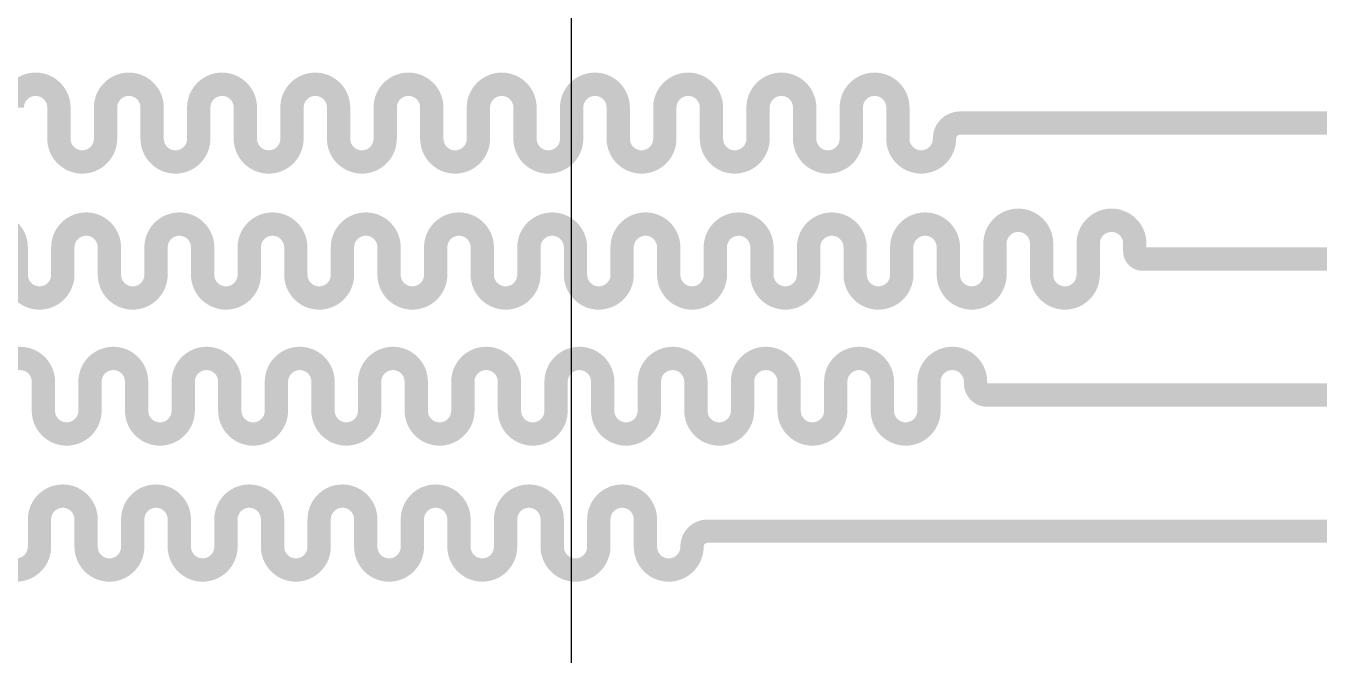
# Model space of a CAD drawing. Header units: millimetres. Extents: x 80 to 220, y 44 to 120.
# Drawn here: x 104.84 to 113.3, y 64.41 to 68.52 of the extents above; entities that cross this region are included whole.
import ezdxf

# ---------------------------------------------------------------- set-up
doc = ezdxf.new("R2010")
doc.units = ezdxf.units.MM
doc.layers.add('BottomLayer', color=5, linetype='Continuous')
doc.layers.add('TopLayer', color=1, linetype='Continuous')

msp = doc.modelspace()

# ---------------------------------------------------------------- linework, layer by layer
at = {"layer": 'BottomLayer'}
msp.add_line((108.4096, 53.4736), (108.4096, 101.5812), dxfattribs=at)
at = {"layer": 'TopLayer', "const_width": 0.1524}
for points in [[(104.752, 67.985, -0.414214), (104.9044, 68.1374)], [(104.9044, 68.1374, -0.414214), (105.0568, 67.985)], [(105.3616, 67.985, -0.414214), (105.514, 68.1374)], [(105.514, 68.1374, -0.414214), (105.6664, 67.985)], [(105.9712, 67.985, -0.414214), (106.1236, 68.1374)], [(106.1236, 68.1374, -0.414214), (106.276, 67.985)], [(106.5808, 67.985, -0.414214), (106.7332, 68.1374)], [(106.7332, 68.1374, -0.414214), (106.8856, 67.985)], [(107.1904, 67.985, -0.414214), (107.3428, 68.1374)], [(107.3428, 68.1374, -0.414214), (107.4952, 67.985)], [(107.8, 67.985, -0.414214), (107.9524, 68.1374)], [(107.9524, 68.1374, -0.414214), (108.1048, 67.985)], [(108.4096, 67.985, -0.414214), (108.562, 68.1374)], [(108.562, 68.1374, -0.414214), (108.7144, 67.985)], [(109.0192, 67.985, -0.414214), (109.1716, 68.1374)], [(109.1716, 68.1374, -0.414214), (109.324, 67.985)], [(109.6288, 67.985, -0.414214), (109.7812, 68.1374)], [(109.7812, 68.1374, -0.414214), (109.9336, 67.985)], [(110.2384, 67.985, -0.414214), (110.3908, 68.1374)], [(110.3908, 68.1374, -0.414214), (110.5432, 67.985)], [(110.848, 67.7818, -0.414214), (110.9496, 67.8834)], [(105.2092, 67.6294, -0.414214), (105.0568, 67.7818)], [(105.3616, 67.7818, -0.414214), (105.2092, 67.6294)], [(105.8188, 67.6294, -0.414214), (105.6664, 67.7818)], [(105.9712, 67.7818, -0.414214), (105.8188, 67.6294)], [(106.4284, 67.6294, -0.414214), (106.276, 67.7818)], [(106.5808, 67.7818, -0.414214), (106.4284, 67.6294)], [(107.038, 67.6294, -0.414214), (106.8856, 67.7818)], [(107.1904, 67.7818, -0.414214), (107.038, 67.6294)], [(107.6476, 67.6294, -0.414214), (107.4952, 67.7818)], [(107.8, 67.7818, -0.414214), (107.6476, 67.6294)], [(108.2572, 67.6294, -0.414214), (108.1048, 67.7818)], [(108.4096, 67.7818, -0.414214), (108.2572, 67.6294)], [(108.8668, 67.6294, -0.414214), (108.7144, 67.7818)], [(109.0192, 67.7818, -0.414214), (108.8668, 67.6294)], [(109.4764, 67.6294, -0.414214), (109.324, 67.7818)], [(109.6288, 67.7818, -0.414214), (109.4764, 67.6294)], [(110.086, 67.6294, -0.414214), (109.9336, 67.7818)], [(110.2384, 67.7818, -0.414214), (110.086, 67.6294)], [(110.6956, 67.6294, -0.414214), (110.5432, 67.7818)], [(110.848, 67.7818, -0.414214), (110.6956, 67.6294)], [(111.1782, 67.096, -0.414214), (111.3306, 67.2484)], [(111.3306, 67.2484, -0.414214), (111.483, 67.096)], [(111.7878, 67.096, -0.414214), (111.9402, 67.2484)], [(111.9402, 67.2484, -0.414214), (112.0926, 67.096)], [(104.625, 67.2235, -0.414214), (104.7774, 67.0711)], [(105.0822, 67.0711, -0.414214), (105.2346, 67.2235)], [(105.2346, 67.2235, -0.414214), (105.387, 67.0711)], [(105.6918, 67.0711, -0.414214), (105.8442, 67.2235)], [(105.8442, 67.2235, -0.414214), (105.9966, 67.0711)], [(106.3014, 67.0711, -0.414214), (106.4538, 67.2235)], [(106.4538, 67.2235, -0.414214), (106.6062, 67.0711)], [(106.911, 67.0711, -0.414214), (107.0634, 67.2235)], [(107.0634, 67.2235, -0.414214), (107.2158, 67.0711)], [(107.5206, 67.0711, -0.414214), (107.673, 67.2235)], [(107.673, 67.2235, -0.414214), (107.8254, 67.0711)], [(108.1302, 67.0711, -0.414214), (108.2826, 67.2235)], [(108.2826, 67.2235, -0.414214), (108.435, 67.0711)], [(108.7398, 67.0711, -0.414214), (108.8922, 67.2235)], [(108.8922, 67.2235, -0.414214), (109.0446, 67.0711)], [(109.3494, 67.0711, -0.414214), (109.5018, 67.2235)], [(109.5018, 67.2235, -0.414214), (109.6542, 67.0711)], [(109.959, 67.0711, -0.414214), (110.1114, 67.2235)], [(110.1114, 67.2235, -0.414214), (110.2638, 67.0711)], [(110.5686, 67.0711, -0.414214), (110.721, 67.2235)], [(110.721, 67.2235, -0.414214), (110.8734, 67.0711)], [(112.1434, 66.9944, -0.414214), (112.0926, 67.0452)], [(104.9298, 66.7404, -0.414214), (104.7774, 66.8928)], [(105.0822, 66.8928, -0.414214), (104.9298, 66.7404)], [(105.5394, 66.7404, -0.414214), (105.387, 66.8928)], [(105.6918, 66.8928, -0.414214), (105.5394, 66.7404)], [(106.149, 66.7404, -0.414214), (105.9966, 66.8928)], [(106.3014, 66.8928, -0.414214), (106.149, 66.7404)], [(106.7586, 66.7404, -0.414214), (106.6062, 66.8928)], [(106.911, 66.8928, -0.414214), (106.7586, 66.7404)], [(107.3682, 66.7404, -0.414214), (107.2158, 66.8928)], [(107.5206, 66.8928, -0.414214), (107.3682, 66.7404)], [(107.9778, 66.7404, -0.414214), (107.8254, 66.8928)], [(108.1302, 66.8928, -0.414214), (107.9778, 66.7404)], [(108.5874, 66.7404, -0.414214), (108.435, 66.8928)], [(108.7398, 66.8928, -0.414214), (108.5874, 66.7404)], [(109.197, 66.7404, -0.414214), (109.0446, 66.8928)], [(109.3494, 66.8928, -0.414214), (109.197, 66.7404)], [(109.8066, 66.7404, -0.414214), (109.6542, 66.8928)], [(109.959, 66.8928, -0.414214), (109.8066, 66.7404)], [(110.4162, 66.7404, -0.414214), (110.2638, 66.8928)], [(110.5686, 66.8928, -0.414214), (110.4162, 66.7404)], [(111.0258, 66.7404, -0.414214), (110.8734, 66.8928)], [(111.1782, 66.8928, -0.414214), (111.0258, 66.7404)], [(111.6354, 66.7404, -0.414214), (111.483, 66.8928)], [(111.7878, 66.8928, -0.414214), (111.6354, 66.7404)], [(104.6504, 66.193, -0.414214), (104.8028, 66.3454)], [(104.8028, 66.3454, -0.414214), (104.9552, 66.193)], [(105.26, 66.193, -0.414214), (105.4124, 66.3454)], [(105.4124, 66.3454, -0.414214), (105.5648, 66.193)], [(105.8696, 66.193, -0.414214), (106.022, 66.3454)], [(106.022, 66.3454, -0.414214), (106.1744, 66.193)], [(106.4792, 66.193, -0.414214), (106.6316, 66.3454)], [(106.6316, 66.3454, -0.414214), (106.784, 66.193)], [(107.0888, 66.193, -0.414214), (107.2412, 66.3454)], [(107.2412, 66.3454, -0.414214), (107.3936, 66.193)], [(107.6984, 66.193, -0.414214), (107.8508, 66.3454)], [(107.8508, 66.3454, -0.414214), (108.0032, 66.193)], [(108.308, 66.193, -0.414214), (108.4604, 66.3454)], [(108.4604, 66.3454, -0.414214), (108.6128, 66.193)], [(108.9176, 66.193, -0.414214), (109.07, 66.3454)], [(109.07, 66.3454, -0.414214), (109.2224, 66.193)], [(109.5272, 66.193, -0.414214), (109.6796, 66.3454)], [(109.6796, 66.3454, -0.414214), (109.832, 66.193)], [(110.1368, 66.193, -0.414214), (110.2892, 66.3454)], [(110.2892, 66.3454, -0.414214), (110.4416, 66.193)], [(110.7464, 66.193, -0.414214), (110.8988, 66.3454)], [(110.8988, 66.3454, -0.414214), (111.0512, 66.193)], [(111.1274, 66.1054, -0.414214), (111.0512, 66.1816)], [(105.1076, 65.8514, -0.414214), (104.9552, 66.0038)], [(105.26, 66.0038, -0.414214), (105.1076, 65.8514)], [(105.7172, 65.8514, -0.414214), (105.5648, 66.0038)], [(105.8696, 66.0038, -0.414214), (105.7172, 65.8514)], [(106.3268, 65.8514, -0.414214), (106.1744, 66.0038)], [(106.4792, 66.0038, -0.414214), (106.3268, 65.8514)], [(106.9364, 65.8514, -0.414214), (106.784, 66.0038)], [(107.0888, 66.0038, -0.414214), (106.9364, 65.8514)], [(107.546, 65.8514, -0.414214), (107.3936, 66.0038)], [(107.6984, 66.0038, -0.414214), (107.546, 65.8514)], [(108.1556, 65.8514, -0.414214), (108.0032, 66.0038)], [(108.308, 66.0038, -0.414214), (108.1556, 65.8514)], [(108.7652, 65.8514, -0.414214), (108.6128, 66.0038)], [(108.9176, 66.0038, -0.414214), (108.7652, 65.8514)], [(109.3748, 65.8514, -0.414214), (109.2224, 66.0038)], [(109.5272, 66.0038, -0.414214), (109.3748, 65.8514)], [(109.9844, 65.8514, -0.414214), (109.832, 66.0038)], [(110.1368, 66.0038, -0.414214), (109.9844, 65.8514)], [(110.594, 65.8514, -0.414214), (110.4416, 66.0038)], [(110.7464, 66.0038, -0.414214), (110.594, 65.8514)], [(104.9298, 65.2931, -0.414214), (105.0822, 65.4455)], [(105.0822, 65.4455, -0.414214), (105.2346, 65.2931)], [(105.5394, 65.2931, -0.414214), (105.6918, 65.4455)], [(105.6918, 65.4455, -0.414214), (105.8442, 65.2931)], [(106.149, 65.2931, -0.414214), (106.3014, 65.4455)], [(106.3014, 65.4455, -0.414214), (106.4538, 65.2931)], [(106.7586, 65.2931, -0.414214), (106.911, 65.4455)], [(106.911, 65.4455, -0.414214), (107.0634, 65.2931)], [(107.3682, 65.2931, -0.414214), (107.5206, 65.4455)], [(107.5206, 65.4455, -0.414214), (107.673, 65.2931)], [(107.9778, 65.2931, -0.414214), (108.1302, 65.4455)], [(108.1302, 65.4455, -0.414214), (108.2826, 65.2931)], [(108.5874, 65.2931, -0.414214), (108.7398, 65.4455)], [(108.7398, 65.4455, -0.414214), (108.8922, 65.2931)], [(109.197, 65.1148, -0.414214), (109.2986, 65.2164)], [(104.7774, 64.9624, -0.414214), (104.625, 65.1148)], [(104.9298, 65.1148, -0.414214), (104.7774, 64.9624)], [(105.387, 64.9624, -0.414214), (105.2346, 65.1148)], [(105.5394, 65.1148, -0.414214), (105.387, 64.9624)], [(105.9966, 64.9624, -0.414214), (105.8442, 65.1148)], [(106.149, 65.1148, -0.414214), (105.9966, 64.9624)], [(106.6062, 64.9624, -0.414214), (106.4538, 65.1148)], [(106.7586, 65.1148, -0.414214), (106.6062, 64.9624)], [(107.2158, 64.9624, -0.414214), (107.0634, 65.1148)], [(107.3682, 65.1148, -0.414214), (107.2158, 64.9624)], [(107.8254, 64.9624, -0.414214), (107.673, 65.1148)], [(107.9778, 65.1148, -0.414214), (107.8254, 64.9624)], [(108.435, 64.9624, -0.414214), (108.2826, 65.1148)], [(108.5874, 65.1148, -0.414214), (108.435, 64.9624)], [(109.0446, 64.9624, -0.414214), (108.8922, 65.1148)], [(109.197, 65.1148, -0.414214), (109.0446, 64.9624)]]:
    msp.add_lwpolyline(points, format="xyb", dxfattribs=at)
at = {"layer": 'TopLayer', "const_width": 0.0762}
for points in [[(104.8663, 68.1374, 1), (104.9425, 68.1374, 1)], [(104.8663, 68.1374, 1), (104.9425, 68.1374, 1)], [(105.4759, 68.1374, 1), (105.5521, 68.1374, 1)], [(105.4759, 68.1374, 1), (105.5521, 68.1374, 1)], [(106.0855, 68.1374, 1), (106.1617, 68.1374, 1)], [(106.0855, 68.1374, 1), (106.1617, 68.1374, 1)], [(106.6951, 68.1374, 1), (106.7713, 68.1374, 1)], [(106.6951, 68.1374, 1), (106.7713, 68.1374, 1)], [(107.3047, 68.1374, 1), (107.3809, 68.1374, 1)], [(107.3047, 68.1374, 1), (107.3809, 68.1374, 1)], [(107.9143, 68.1374, 1), (107.9905, 68.1374, 1)], [(107.9143, 68.1374, 1), (107.9905, 68.1374, 1)], [(108.5239, 68.1374, 1), (108.6001, 68.1374, 1)], [(108.5239, 68.1374, 1), (108.6001, 68.1374, 1)], [(109.1335, 68.1374, 1), (109.2097, 68.1374, 1)], [(109.1335, 68.1374, 1), (109.2097, 68.1374, 1)], [(109.7431, 68.1374, 1), (109.8193, 68.1374, 1)], [(109.7431, 68.1374, 1), (109.8193, 68.1374, 1)], [(110.3527, 68.1374, 1), (110.4289, 68.1374, 1)], [(110.3527, 68.1374, 1), (110.4289, 68.1374, 1)], [(105.0187, 67.985, 1), (105.0949, 67.985, 1)], [(105.0187, 67.985, 1), (105.0949, 67.985, 1)], [(105.3235, 67.985, 1), (105.3997, 67.985, 1)], [(105.3235, 67.985, 1), (105.3997, 67.985, 1)], [(105.6283, 67.985, 1), (105.7045, 67.985, 1)], [(105.6283, 67.985, 1), (105.7045, 67.985, 1)], [(105.9331, 67.985, 1), (106.0093, 67.985, 1)], [(105.9331, 67.985, 1), (106.0093, 67.985, 1)], [(106.2379, 67.985, 1), (106.3141, 67.985, 1)], [(106.2379, 67.985, 1), (106.3141, 67.985, 1)], [(106.5427, 67.985, 1), (106.6189, 67.985, 1)], [(106.5427, 67.985, 1), (106.6189, 67.985, 1)], [(106.8475, 67.985, 1), (106.9237, 67.985, 1)], [(106.8475, 67.985, 1), (106.9237, 67.985, 1)], [(107.1523, 67.985, 1), (107.2285, 67.985, 1)], [(107.1523, 67.985, 1), (107.2285, 67.985, 1)], [(107.4571, 67.985, 1), (107.5333, 67.985, 1)], [(107.4571, 67.985, 1), (107.5333, 67.985, 1)], [(107.7619, 67.985, 1), (107.8381, 67.985, 1)], [(107.7619, 67.985, 1), (107.8381, 67.985, 1)], [(108.0667, 67.985, 1), (108.1429, 67.985, 1)], [(108.0667, 67.985, 1), (108.1429, 67.985, 1)], [(108.3715, 67.985, 1), (108.4477, 67.985, 1)], [(108.3715, 67.985, 1), (108.4477, 67.985, 1)], [(108.6763, 67.985, 1), (108.7525, 67.985, 1)], [(108.6763, 67.985, 1), (108.7525, 67.985, 1)], [(108.9811, 67.985, 1), (109.0573, 67.985, 1)], [(108.9811, 67.985, 1), (109.0573, 67.985, 1)], [(109.2859, 67.985, 1), (109.3621, 67.985, 1)], [(109.2859, 67.985, 1), (109.3621, 67.985, 1)], [(109.5907, 67.985, 1), (109.6669, 67.985, 1)], [(109.5907, 67.985, 1), (109.6669, 67.985, 1)], [(109.8955, 67.985, 1), (109.9717, 67.985, 1)], [(109.8955, 67.985, 1), (109.9717, 67.985, 1)], [(110.2003, 67.985, 1), (110.2765, 67.985, 1)], [(110.2003, 67.985, 1), (110.2765, 67.985, 1)], [(110.5051, 67.985, 1), (110.5813, 67.985, 1)], [(110.5051, 67.985, 1), (110.5813, 67.985, 1)], [(105.0187, 67.8834, 1), (105.0949, 67.8834, 1)], [(105.0187, 67.8834, 1), (105.0949, 67.8834, 1)], [(105.3235, 67.8834, 1), (105.3997, 67.8834, 1)], [(105.3235, 67.8834, 1), (105.3997, 67.8834, 1)], [(105.6283, 67.8834, 1), (105.7045, 67.8834, 1)], [(105.6283, 67.8834, 1), (105.7045, 67.8834, 1)], [(105.9331, 67.8834, 1), (106.0093, 67.8834, 1)], [(105.9331, 67.8834, 1), (106.0093, 67.8834, 1)], [(106.2379, 67.8834, 1), (106.3141, 67.8834, 1)], [(106.2379, 67.8834, 1), (106.3141, 67.8834, 1)], [(106.5427, 67.8834, 1), (106.6189, 67.8834, 1)], [(106.5427, 67.8834, 1), (106.6189, 67.8834, 1)], [(106.8475, 67.8834, 1), (106.9237, 67.8834, 1)], [(106.8475, 67.8834, 1), (106.9237, 67.8834, 1)], [(107.1523, 67.8834, 1), (107.2285, 67.8834, 1)], [(107.1523, 67.8834, 1), (107.2285, 67.8834, 1)], [(107.4571, 67.8834, 1), (107.5333, 67.8834, 1)], [(107.4571, 67.8834, 1), (107.5333, 67.8834, 1)], [(107.7619, 67.8834, 1), (107.8381, 67.8834, 1)], [(107.7619, 67.8834, 1), (107.8381, 67.8834, 1)], [(108.0667, 67.8834, 1), (108.1429, 67.8834, 1)], [(108.0667, 67.8834, 1), (108.1429, 67.8834, 1)], [(108.3715, 67.8834, 1), (108.4477, 67.8834, 1)], [(108.3715, 67.8834, 1), (108.4477, 67.8834, 1)], [(108.6763, 67.8834, 1), (108.7525, 67.8834, 1)], [(108.6763, 67.8834, 1), (108.7525, 67.8834, 1)], [(108.9811, 67.8834, 1), (109.0573, 67.8834, 1)], [(108.9811, 67.8834, 1), (109.0573, 67.8834, 1)], [(109.2859, 67.8834, 1), (109.3621, 67.8834, 1)], [(109.2859, 67.8834, 1), (109.3621, 67.8834, 1)], [(109.5907, 67.8834, 1), (109.6669, 67.8834, 1)], [(109.5907, 67.8834, 1), (109.6669, 67.8834, 1)], [(109.8955, 67.8834, 1), (109.9717, 67.8834, 1)], [(109.8955, 67.8834, 1), (109.9717, 67.8834, 1)], [(110.2003, 67.8834, 1), (110.2765, 67.8834, 1)], [(110.2003, 67.8834, 1), (110.2765, 67.8834, 1)], [(110.5051, 67.8834, 1), (110.5813, 67.8834, 1)], [(110.5051, 67.8834, 1), (110.5813, 67.8834, 1)], [(110.9115, 67.8834, 1), (110.9877, 67.8834, 1)], [(110.9115, 67.8834, 1), (110.9877, 67.8834, 1)], [(111.0639, 67.8834, 1), (111.1401, 67.8834, 1)], [(111.0639, 67.8834, 1), (111.1401, 67.8834, 1)], [(105.0187, 67.7818, 1), (105.0949, 67.7818, 1)], [(105.0187, 67.7818, 1), (105.0949, 67.7818, 1)], [(105.3235, 67.7818, 1), (105.3997, 67.7818, 1)], [(105.3235, 67.7818, 1), (105.3997, 67.7818, 1)], [(105.6283, 67.7818, 1), (105.7045, 67.7818, 1)], [(105.6283, 67.7818, 1), (105.7045, 67.7818, 1)], [(105.9331, 67.7818, 1), (106.0093, 67.7818, 1)], [(105.9331, 67.7818, 1), (106.0093, 67.7818, 1)], [(106.2379, 67.7818, 1), (106.3141, 67.7818, 1)], [(106.2379, 67.7818, 1), (106.3141, 67.7818, 1)], [(106.5427, 67.7818, 1), (106.6189, 67.7818, 1)], [(106.5427, 67.7818, 1), (106.6189, 67.7818, 1)], [(106.8475, 67.7818, 1), (106.9237, 67.7818, 1)], [(106.8475, 67.7818, 1), (106.9237, 67.7818, 1)], [(107.1523, 67.7818, 1), (107.2285, 67.7818, 1)], [(107.1523, 67.7818, 1), (107.2285, 67.7818, 1)], [(107.4571, 67.7818, 1), (107.5333, 67.7818, 1)], [(107.4571, 67.7818, 1), (107.5333, 67.7818, 1)], [(107.7619, 67.7818, 1), (107.8381, 67.7818, 1)], [(107.7619, 67.7818, 1), (107.8381, 67.7818, 1)], [(108.0667, 67.7818, 1), (108.1429, 67.7818, 1)], [(108.0667, 67.7818, 1), (108.1429, 67.7818, 1)], [(108.3715, 67.7818, 1), (108.4477, 67.7818, 1)], [(108.3715, 67.7818, 1), (108.4477, 67.7818, 1)], [(108.6763, 67.7818, 1), (108.7525, 67.7818, 1)], [(108.6763, 67.7818, 1), (108.7525, 67.7818, 1)], [(108.9811, 67.7818, 1), (109.0573, 67.7818, 1)], [(108.9811, 67.7818, 1), (109.0573, 67.7818, 1)], [(109.2859, 67.7818, 1), (109.3621, 67.7818, 1)], [(109.2859, 67.7818, 1), (109.3621, 67.7818, 1)], [(109.5907, 67.7818, 1), (109.6669, 67.7818, 1)], [(109.5907, 67.7818, 1), (109.6669, 67.7818, 1)], [(109.8955, 67.7818, 1), (109.9717, 67.7818, 1)], [(109.8955, 67.7818, 1), (109.9717, 67.7818, 1)], [(110.2003, 67.7818, 1), (110.2765, 67.7818, 1)], [(110.2003, 67.7818, 1), (110.2765, 67.7818, 1)], [(110.5051, 67.7818, 1), (110.5813, 67.7818, 1)], [(110.5051, 67.7818, 1), (110.5813, 67.7818, 1)], [(110.8099, 67.7818, 1), (110.8861, 67.7818, 1)], [(110.8099, 67.7818, 1), (110.8861, 67.7818, 1)], [(105.1711, 67.6294, 1), (105.2473, 67.6294, 1)], [(105.1711, 67.6294, 1), (105.2473, 67.6294, 1)], [(105.7807, 67.6294, 1), (105.8569, 67.6294, 1)], [(105.7807, 67.6294, 1), (105.8569, 67.6294, 1)], [(106.3903, 67.6294, 1), (106.4665, 67.6294, 1)], [(106.3903, 67.6294, 1), (106.4665, 67.6294, 1)], [(106.9999, 67.6294, 1), (107.0761, 67.6294, 1)], [(106.9999, 67.6294, 1), (107.0761, 67.6294, 1)], [(107.6095, 67.6294, 1), (107.6857, 67.6294, 1)], [(107.6095, 67.6294, 1), (107.6857, 67.6294, 1)], [(108.2191, 67.6294, 1), (108.2953, 67.6294, 1)], [(108.2191, 67.6294, 1), (108.2953, 67.6294, 1)], [(108.8287, 67.6294, 1), (108.9049, 67.6294, 1)], [(108.8287, 67.6294, 1), (108.9049, 67.6294, 1)], [(109.4383, 67.6294, 1), (109.5145, 67.6294, 1)], [(109.4383, 67.6294, 1), (109.5145, 67.6294, 1)], [(110.0479, 67.6294, 1), (110.1241, 67.6294, 1)], [(110.0479, 67.6294, 1), (110.1241, 67.6294, 1)], [(110.6575, 67.6294, 1), (110.7337, 67.6294, 1)], [(110.6575, 67.6294, 1), (110.7337, 67.6294, 1)], [(111.2925, 67.2484, 1), (111.3687, 67.2484, 1)], [(111.2925, 67.2484, 1), (111.3687, 67.2484, 1)], [(111.9021, 67.2484, 1), (111.9783, 67.2484, 1)], [(111.9021, 67.2484, 1), (111.9783, 67.2484, 1)], [(105.1965, 67.2235, 1), (105.2727, 67.2235, 1)], [(105.1965, 67.2235, 1), (105.2727, 67.2235, 1)], [(105.8061, 67.2235, 1), (105.8823, 67.2235, 1)], [(105.8061, 67.2235, 1), (105.8823, 67.2235, 1)], [(106.4157, 67.2235, 1), (106.4919, 67.2235, 1)], [(106.4157, 67.2235, 1), (106.4919, 67.2235, 1)], [(107.0253, 67.2235, 1), (107.1015, 67.2235, 1)], [(107.0253, 67.2235, 1), (107.1015, 67.2235, 1)], [(107.6349, 67.2235, 1), (107.7111, 67.2235, 1)], [(107.6349, 67.2235, 1), (107.7111, 67.2235, 1)], [(108.2445, 67.2235, 1), (108.3207, 67.2235, 1)], [(108.2445, 67.2235, 1), (108.3207, 67.2235, 1)], [(108.8541, 67.2235, 1), (108.9303, 67.2235, 1)], [(108.8541, 67.2235, 1), (108.9303, 67.2235, 1)], [(109.4637, 67.2235, 1), (109.5399, 67.2235, 1)], [(109.4637, 67.2235, 1), (109.5399, 67.2235, 1)], [(110.0733, 67.2235, 1), (110.1495, 67.2235, 1)], [(110.0733, 67.2235, 1), (110.1495, 67.2235, 1)], [(110.6829, 67.2235, 1), (110.7591, 67.2235, 1)], [(110.6829, 67.2235, 1), (110.7591, 67.2235, 1)], [(111.1401, 67.096, 1), (111.2163, 67.096, 1)], [(111.1401, 67.096, 1), (111.2163, 67.096, 1)], [(111.4449, 67.096, 1), (111.5211, 67.096, 1)], [(111.4449, 67.096, 1), (111.5211, 67.096, 1)], [(111.7497, 67.096, 1), (111.8259, 67.096, 1)], [(111.7497, 67.096, 1), (111.8259, 67.096, 1)], [(112.0545, 67.096, 1), (112.1307, 67.096, 1)], [(112.0545, 67.096, 1), (112.1307, 67.096, 1)], [(104.7393, 67.0711, 1), (104.8155, 67.0711, 1)], [(104.7393, 67.0711, 1), (104.8155, 67.0711, 1)], [(104.7393, 66.9944, 1), (104.8155, 66.9944, 1)], [(104.7393, 66.9944, 1), (104.8155, 66.9944, 1)], [(105.0441, 67.0711, 1), (105.1203, 67.0711, 1)], [(105.0441, 67.0711, 1), (105.1203, 67.0711, 1)], [(105.0441, 66.9944, 1), (105.1203, 66.9944, 1)], [(105.0441, 66.9944, 1), (105.1203, 66.9944, 1)], [(105.3489, 67.0711, 1), (105.4251, 67.0711, 1)], [(105.3489, 67.0711, 1), (105.4251, 67.0711, 1)], [(105.3489, 66.9944, 1), (105.4251, 66.9944, 1)], [(105.3489, 66.9944, 1), (105.4251, 66.9944, 1)], [(105.6537, 67.0711, 1), (105.7299, 67.0711, 1)], [(105.6537, 67.0711, 1), (105.7299, 67.0711, 1)], [(105.6537, 66.9944, 1), (105.7299, 66.9944, 1)], [(105.6537, 66.9944, 1), (105.7299, 66.9944, 1)], [(105.9585, 67.0711, 1), (106.0347, 67.0711, 1)], [(105.9585, 67.0711, 1), (106.0347, 67.0711, 1)], [(105.9585, 66.9944, 1), (106.0347, 66.9944, 1)], [(105.9585, 66.9944, 1), (106.0347, 66.9944, 1)], [(106.2633, 67.0711, 1), (106.3395, 67.0711, 1)], [(106.2633, 67.0711, 1), (106.3395, 67.0711, 1)], [(106.2633, 66.9944, 1), (106.3395, 66.9944, 1)], [(106.2633, 66.9944, 1), (106.3395, 66.9944, 1)], [(106.5681, 67.0711, 1), (106.6443, 67.0711, 1)], [(106.5681, 67.0711, 1), (106.6443, 67.0711, 1)], [(106.5681, 66.9944, 1), (106.6443, 66.9944, 1)], [(106.5681, 66.9944, 1), (106.6443, 66.9944, 1)], [(106.8729, 67.0711, 1), (106.9491, 67.0711, 1)], [(106.8729, 67.0711, 1), (106.9491, 67.0711, 1)], [(106.8729, 66.9944, 1), (106.9491, 66.9944, 1)], [(106.8729, 66.9944, 1), (106.9491, 66.9944, 1)], [(107.1777, 67.0711, 1), (107.2539, 67.0711, 1)], [(107.1777, 67.0711, 1), (107.2539, 67.0711, 1)], [(107.1777, 66.9944, 1), (107.2539, 66.9944, 1)], [(107.1777, 66.9944, 1), (107.2539, 66.9944, 1)], [(107.4825, 67.0711, 1), (107.5587, 67.0711, 1)], [(107.4825, 67.0711, 1), (107.5587, 67.0711, 1)], [(107.4825, 66.9944, 1), (107.5587, 66.9944, 1)], [(107.4825, 66.9944, 1), (107.5587, 66.9944, 1)], [(107.7873, 67.0711, 1), (107.8635, 67.0711, 1)], [(107.7873, 67.0711, 1), (107.8635, 67.0711, 1)], [(107.7873, 66.9944, 1), (107.8635, 66.9944, 1)], [(107.7873, 66.9944, 1), (107.8635, 66.9944, 1)], [(108.0921, 67.0711, 1), (108.1683, 67.0711, 1)], [(108.0921, 67.0711, 1), (108.1683, 67.0711, 1)], [(108.0921, 66.9944, 1), (108.1683, 66.9944, 1)], [(108.0921, 66.9944, 1), (108.1683, 66.9944, 1)], [(108.3969, 67.0711, 1), (108.4731, 67.0711, 1)], [(108.3969, 67.0711, 1), (108.4731, 67.0711, 1)], [(108.3969, 66.9944, 1), (108.4731, 66.9944, 1)], [(108.3969, 66.9944, 1), (108.4731, 66.9944, 1)], [(108.7017, 67.0711, 1), (108.7779, 67.0711, 1)], [(108.7017, 67.0711, 1), (108.7779, 67.0711, 1)], [(108.7017, 66.9944, 1), (108.7779, 66.9944, 1)], [(108.7017, 66.9944, 1), (108.7779, 66.9944, 1)], [(109.0065, 67.0711, 1), (109.0827, 67.0711, 1)], [(109.0065, 67.0711, 1), (109.0827, 67.0711, 1)], [(109.0065, 66.9944, 1), (109.0827, 66.9944, 1)], [(109.0065, 66.9944, 1), (109.0827, 66.9944, 1)], [(109.3113, 67.0711, 1), (109.3875, 67.0711, 1)], [(109.3113, 67.0711, 1), (109.3875, 67.0711, 1)], [(109.3113, 66.9944, 1), (109.3875, 66.9944, 1)], [(109.3113, 66.9944, 1), (109.3875, 66.9944, 1)], [(109.6161, 67.0711, 1), (109.6923, 67.0711, 1)], [(109.6161, 67.0711, 1), (109.6923, 67.0711, 1)], [(109.6161, 66.9944, 1), (109.6923, 66.9944, 1)], [(109.6161, 66.9944, 1), (109.6923, 66.9944, 1)], [(109.9209, 67.0711, 1), (109.9971, 67.0711, 1)], [(109.9209, 67.0711, 1), (109.9971, 67.0711, 1)], [(109.9209, 66.9944, 1), (109.9971, 66.9944, 1)], [(109.9209, 66.9944, 1), (109.9971, 66.9944, 1)], [(110.2257, 67.0711, 1), (110.3019, 67.0711, 1)], [(110.2257, 67.0711, 1), (110.3019, 67.0711, 1)], [(110.2257, 66.9944, 1), (110.3019, 66.9944, 1)], [(110.2257, 66.9944, 1), (110.3019, 66.9944, 1)], [(110.5305, 67.0711, 1), (110.6067, 67.0711, 1)], [(110.5305, 67.0711, 1), (110.6067, 67.0711, 1)], [(110.5305, 66.9944, 1), (110.6067, 66.9944, 1)], [(110.5305, 66.9944, 1), (110.6067, 66.9944, 1)], [(110.8353, 67.0711, 1), (110.9115, 67.0711, 1)], [(110.8353, 67.0711, 1), (110.9115, 67.0711, 1)], [(110.8353, 66.9944, 1), (110.9115, 66.9944, 1)], [(110.8353, 66.9944, 1), (110.9115, 66.9944, 1)], [(111.1401, 66.9944, 1), (111.2163, 66.9944, 1)], [(111.1401, 66.9944, 1), (111.2163, 66.9944, 1)], [(111.4449, 66.9944, 1), (111.5211, 66.9944, 1)], [(111.4449, 66.9944, 1), (111.5211, 66.9944, 1)], [(111.7497, 66.9944, 1), (111.8259, 66.9944, 1)], [(111.7497, 66.9944, 1), (111.8259, 66.9944, 1)], [(112.0545, 67.0452, 1), (112.1307, 67.0452, 1)], [(112.0545, 67.0452, 1), (112.1307, 67.0452, 1)], [(112.1053, 66.9944, 1), (112.1815, 66.9944, 1)], [(112.1053, 66.9944, 1), (112.1815, 66.9944, 1)], [(104.7393, 66.8928, 1), (104.8155, 66.8928, 1)], [(104.7393, 66.8928, 1), (104.8155, 66.8928, 1)], [(105.0441, 66.8928, 1), (105.1203, 66.8928, 1)], [(105.0441, 66.8928, 1), (105.1203, 66.8928, 1)], [(105.3489, 66.8928, 1), (105.4251, 66.8928, 1)], [(105.3489, 66.8928, 1), (105.4251, 66.8928, 1)], [(105.6537, 66.8928, 1), (105.7299, 66.8928, 1)], [(105.6537, 66.8928, 1), (105.7299, 66.8928, 1)], [(105.9585, 66.8928, 1), (106.0347, 66.8928, 1)], [(105.9585, 66.8928, 1), (106.0347, 66.8928, 1)], [(106.2633, 66.8928, 1), (106.3395, 66.8928, 1)], [(106.2633, 66.8928, 1), (106.3395, 66.8928, 1)], [(106.5681, 66.8928, 1), (106.6443, 66.8928, 1)], [(106.5681, 66.8928, 1), (106.6443, 66.8928, 1)], [(106.8729, 66.8928, 1), (106.9491, 66.8928, 1)], [(106.8729, 66.8928, 1), (106.9491, 66.8928, 1)], [(107.1777, 66.8928, 1), (107.2539, 66.8928, 1)], [(107.1777, 66.8928, 1), (107.2539, 66.8928, 1)], [(107.4825, 66.8928, 1), (107.5587, 66.8928, 1)], [(107.4825, 66.8928, 1), (107.5587, 66.8928, 1)], [(107.7873, 66.8928, 1), (107.8635, 66.8928, 1)], [(107.7873, 66.8928, 1), (107.8635, 66.8928, 1)], [(108.0921, 66.8928, 1), (108.1683, 66.8928, 1)], [(108.0921, 66.8928, 1), (108.1683, 66.8928, 1)], [(108.3969, 66.8928, 1), (108.4731, 66.8928, 1)], [(108.3969, 66.8928, 1), (108.4731, 66.8928, 1)], [(108.7017, 66.8928, 1), (108.7779, 66.8928, 1)], [(108.7017, 66.8928, 1), (108.7779, 66.8928, 1)], [(109.0065, 66.8928, 1), (109.0827, 66.8928, 1)], [(109.0065, 66.8928, 1), (109.0827, 66.8928, 1)], [(109.3113, 66.8928, 1), (109.3875, 66.8928, 1)], [(109.3113, 66.8928, 1), (109.3875, 66.8928, 1)], [(109.6161, 66.8928, 1), (109.6923, 66.8928, 1)], [(109.6161, 66.8928, 1), (109.6923, 66.8928, 1)], [(109.9209, 66.8928, 1), (109.9971, 66.8928, 1)], [(109.9209, 66.8928, 1), (109.9971, 66.8928, 1)], [(110.2257, 66.8928, 1), (110.3019, 66.8928, 1)], [(110.2257, 66.8928, 1), (110.3019, 66.8928, 1)], [(110.5305, 66.8928, 1), (110.6067, 66.8928, 1)], [(110.5305, 66.8928, 1), (110.6067, 66.8928, 1)], [(110.8353, 66.8928, 1), (110.9115, 66.8928, 1)], [(110.8353, 66.8928, 1), (110.9115, 66.8928, 1)], [(111.1401, 66.8928, 1), (111.2163, 66.8928, 1)], [(111.1401, 66.8928, 1), (111.2163, 66.8928, 1)], [(111.4449, 66.8928, 1), (111.5211, 66.8928, 1)], [(111.4449, 66.8928, 1), (111.5211, 66.8928, 1)], [(111.7497, 66.8928, 1), (111.8259, 66.8928, 1)], [(111.7497, 66.8928, 1), (111.8259, 66.8928, 1)], [(104.8917, 66.7404, 1), (104.9679, 66.7404, 1)], [(104.8917, 66.7404, 1), (104.9679, 66.7404, 1)], [(105.5013, 66.7404, 1), (105.5775, 66.7404, 1)], [(105.5013, 66.7404, 1), (105.5775, 66.7404, 1)], [(106.1109, 66.7404, 1), (106.1871, 66.7404, 1)], [(106.1109, 66.7404, 1), (106.1871, 66.7404, 1)], [(106.7205, 66.7404, 1), (106.7967, 66.7404, 1)], [(106.7205, 66.7404, 1), (106.7967, 66.7404, 1)], [(107.3301, 66.7404, 1), (107.4063, 66.7404, 1)], [(107.3301, 66.7404, 1), (107.4063, 66.7404, 1)], [(107.9397, 66.7404, 1), (108.0159, 66.7404, 1)], [(107.9397, 66.7404, 1), (108.0159, 66.7404, 1)], [(108.5493, 66.7404, 1), (108.6255, 66.7404, 1)], [(108.5493, 66.7404, 1), (108.6255, 66.7404, 1)], [(109.1589, 66.7404, 1), (109.2351, 66.7404, 1)], [(109.1589, 66.7404, 1), (109.2351, 66.7404, 1)], [(109.7685, 66.7404, 1), (109.8447, 66.7404, 1)], [(109.7685, 66.7404, 1), (109.8447, 66.7404, 1)], [(110.3781, 66.7404, 1), (110.4543, 66.7404, 1)], [(110.3781, 66.7404, 1), (110.4543, 66.7404, 1)], [(110.9877, 66.7404, 1), (111.0639, 66.7404, 1)], [(110.9877, 66.7404, 1), (111.0639, 66.7404, 1)], [(111.5973, 66.7404, 1), (111.6735, 66.7404, 1)], [(111.5973, 66.7404, 1), (111.6735, 66.7404, 1)], [(104.7647, 66.3454, 1), (104.8409, 66.3454, 1)], [(104.7647, 66.3454, 1), (104.8409, 66.3454, 1)], [(105.3743, 66.3454, 1), (105.4505, 66.3454, 1)], [(105.3743, 66.3454, 1), (105.4505, 66.3454, 1)], [(105.9839, 66.3454, 1), (106.0601, 66.3454, 1)], [(105.9839, 66.3454, 1), (106.0601, 66.3454, 1)], [(106.5935, 66.3454, 1), (106.6697, 66.3454, 1)], [(106.5935, 66.3454, 1), (106.6697, 66.3454, 1)], [(107.2031, 66.3454, 1), (107.2793, 66.3454, 1)], [(107.2031, 66.3454, 1), (107.2793, 66.3454, 1)], [(107.8127, 66.3454, 1), (107.8889, 66.3454, 1)], [(107.8127, 66.3454, 1), (107.8889, 66.3454, 1)], [(108.4223, 66.3454, 1), (108.4985, 66.3454, 1)], [(108.4223, 66.3454, 1), (108.4985, 66.3454, 1)], [(109.0319, 66.3454, 1), (109.1081, 66.3454, 1)], [(109.0319, 66.3454, 1), (109.1081, 66.3454, 1)], [(109.6415, 66.3454, 1), (109.7177, 66.3454, 1)], [(109.6415, 66.3454, 1), (109.7177, 66.3454, 1)], [(110.2511, 66.3454, 1), (110.3273, 66.3454, 1)], [(110.2511, 66.3454, 1), (110.3273, 66.3454, 1)], [(110.8607, 66.3454, 1), (110.9369, 66.3454, 1)], [(110.8607, 66.3454, 1), (110.9369, 66.3454, 1)], [(104.9171, 66.193, 1), (104.9933, 66.193, 1)], [(104.9171, 66.193, 1), (104.9933, 66.193, 1)], [(105.2219, 66.193, 1), (105.2981, 66.193, 1)], [(105.2219, 66.193, 1), (105.2981, 66.193, 1)], [(105.5267, 66.193, 1), (105.6029, 66.193, 1)], [(105.5267, 66.193, 1), (105.6029, 66.193, 1)], [(105.8315, 66.193, 1), (105.9077, 66.193, 1)], [(105.8315, 66.193, 1), (105.9077, 66.193, 1)], [(106.1363, 66.193, 1), (106.2125, 66.193, 1)], [(106.1363, 66.193, 1), (106.2125, 66.193, 1)], [(106.4411, 66.193, 1), (106.5173, 66.193, 1)], [(106.4411, 66.193, 1), (106.5173, 66.193, 1)], [(106.7459, 66.193, 1), (106.8221, 66.193, 1)], [(106.7459, 66.193, 1), (106.8221, 66.193, 1)], [(107.0507, 66.193, 1), (107.1269, 66.193, 1)], [(107.0507, 66.193, 1), (107.1269, 66.193, 1)], [(107.3555, 66.193, 1), (107.4317, 66.193, 1)], [(107.3555, 66.193, 1), (107.4317, 66.193, 1)], [(107.6603, 66.193, 1), (107.7365, 66.193, 1)], [(107.6603, 66.193, 1), (107.7365, 66.193, 1)], [(107.9651, 66.193, 1), (108.0413, 66.193, 1)], [(107.9651, 66.193, 1), (108.0413, 66.193, 1)], [(108.2699, 66.193, 1), (108.3461, 66.193, 1)], [(108.2699, 66.193, 1), (108.3461, 66.193, 1)], [(108.5747, 66.193, 1), (108.6509, 66.193, 1)], [(108.5747, 66.193, 1), (108.6509, 66.193, 1)], [(108.8795, 66.193, 1), (108.9557, 66.193, 1)], [(108.8795, 66.193, 1), (108.9557, 66.193, 1)], [(109.1843, 66.193, 1), (109.2605, 66.193, 1)], [(109.1843, 66.193, 1), (109.2605, 66.193, 1)], [(109.4891, 66.193, 1), (109.5653, 66.193, 1)], [(109.4891, 66.193, 1), (109.5653, 66.193, 1)], [(109.7939, 66.193, 1), (109.8701, 66.193, 1)], [(109.7939, 66.193, 1), (109.8701, 66.193, 1)], [(110.0987, 66.193, 1), (110.1749, 66.193, 1)], [(110.0987, 66.193, 1), (110.1749, 66.193, 1)], [(110.4035, 66.193, 1), (110.4797, 66.193, 1)], [(110.4035, 66.193, 1), (110.4797, 66.193, 1)], [(110.7083, 66.193, 1), (110.7845, 66.193, 1)], [(110.7083, 66.193, 1), (110.7845, 66.193, 1)], [(111.0131, 66.193, 1), (111.0893, 66.193, 1)], [(111.0131, 66.193, 1), (111.0893, 66.193, 1)], [(111.0131, 66.1816, 1), (111.0893, 66.1816, 1)], [(111.0131, 66.1816, 1), (111.0893, 66.1816, 1)], [(104.9171, 66.1054, 1), (104.9933, 66.1054, 1)], [(104.9171, 66.1054, 1), (104.9933, 66.1054, 1)], [(105.2219, 66.1054, 1), (105.2981, 66.1054, 1)], [(105.2219, 66.1054, 1), (105.2981, 66.1054, 1)], [(105.5267, 66.1054, 1), (105.6029, 66.1054, 1)], [(105.5267, 66.1054, 1), (105.6029, 66.1054, 1)], [(105.8315, 66.1054, 1), (105.9077, 66.1054, 1)], [(105.8315, 66.1054, 1), (105.9077, 66.1054, 1)], [(106.1363, 66.1054, 1), (106.2125, 66.1054, 1)], [(106.1363, 66.1054, 1), (106.2125, 66.1054, 1)], [(106.4411, 66.1054, 1), (106.5173, 66.1054, 1)], [(106.4411, 66.1054, 1), (106.5173, 66.1054, 1)], [(106.7459, 66.1054, 1), (106.8221, 66.1054, 1)], [(106.7459, 66.1054, 1), (106.8221, 66.1054, 1)], [(107.0507, 66.1054, 1), (107.1269, 66.1054, 1)], [(107.0507, 66.1054, 1), (107.1269, 66.1054, 1)], [(107.3555, 66.1054, 1), (107.4317, 66.1054, 1)], [(107.3555, 66.1054, 1), (107.4317, 66.1054, 1)], [(107.6603, 66.1054, 1), (107.7365, 66.1054, 1)], [(107.6603, 66.1054, 1), (107.7365, 66.1054, 1)], [(107.9651, 66.1054, 1), (108.0413, 66.1054, 1)], [(107.9651, 66.1054, 1), (108.0413, 66.1054, 1)], [(108.2699, 66.1054, 1), (108.3461, 66.1054, 1)], [(108.2699, 66.1054, 1), (108.3461, 66.1054, 1)], [(108.5747, 66.1054, 1), (108.6509, 66.1054, 1)], [(108.5747, 66.1054, 1), (108.6509, 66.1054, 1)], [(108.8795, 66.1054, 1), (108.9557, 66.1054, 1)], [(108.8795, 66.1054, 1), (108.9557, 66.1054, 1)], [(109.1843, 66.1054, 1), (109.2605, 66.1054, 1)], [(109.1843, 66.1054, 1), (109.2605, 66.1054, 1)], [(109.4891, 66.1054, 1), (109.5653, 66.1054, 1)], [(109.4891, 66.1054, 1), (109.5653, 66.1054, 1)], [(109.7939, 66.1054, 1), (109.8701, 66.1054, 1)], [(109.7939, 66.1054, 1), (109.8701, 66.1054, 1)], [(110.0987, 66.1054, 1), (110.1749, 66.1054, 1)], [(110.0987, 66.1054, 1), (110.1749, 66.1054, 1)], [(110.4035, 66.1054, 1), (110.4797, 66.1054, 1)], [(110.4035, 66.1054, 1), (110.4797, 66.1054, 1)], [(110.7083, 66.1054, 1), (110.7845, 66.1054, 1)], [(110.7083, 66.1054, 1), (110.7845, 66.1054, 1)], [(111.0893, 66.1054, 1), (111.1655, 66.1054, 1)], [(111.0893, 66.1054, 1), (111.1655, 66.1054, 1)], [(104.9171, 66.0038, 1), (104.9933, 66.0038, 1)], [(104.9171, 66.0038, 1), (104.9933, 66.0038, 1)], [(105.2219, 66.0038, 1), (105.2981, 66.0038, 1)], [(105.2219, 66.0038, 1), (105.2981, 66.0038, 1)], [(105.5267, 66.0038, 1), (105.6029, 66.0038, 1)], [(105.5267, 66.0038, 1), (105.6029, 66.0038, 1)], [(105.8315, 66.0038, 1), (105.9077, 66.0038, 1)], [(105.8315, 66.0038, 1), (105.9077, 66.0038, 1)], [(106.1363, 66.0038, 1), (106.2125, 66.0038, 1)], [(106.1363, 66.0038, 1), (106.2125, 66.0038, 1)], [(106.4411, 66.0038, 1), (106.5173, 66.0038, 1)], [(106.4411, 66.0038, 1), (106.5173, 66.0038, 1)], [(106.7459, 66.0038, 1), (106.8221, 66.0038, 1)], [(106.7459, 66.0038, 1), (106.8221, 66.0038, 1)], [(107.0507, 66.0038, 1), (107.1269, 66.0038, 1)], [(107.0507, 66.0038, 1), (107.1269, 66.0038, 1)], [(107.3555, 66.0038, 1), (107.4317, 66.0038, 1)], [(107.3555, 66.0038, 1), (107.4317, 66.0038, 1)], [(107.6603, 66.0038, 1), (107.7365, 66.0038, 1)], [(107.6603, 66.0038, 1), (107.7365, 66.0038, 1)], [(107.9651, 66.0038, 1), (108.0413, 66.0038, 1)], [(107.9651, 66.0038, 1), (108.0413, 66.0038, 1)], [(108.2699, 66.0038, 1), (108.3461, 66.0038, 1)], [(108.2699, 66.0038, 1), (108.3461, 66.0038, 1)], [(108.5747, 66.0038, 1), (108.6509, 66.0038, 1)], [(108.5747, 66.0038, 1), (108.6509, 66.0038, 1)], [(108.8795, 66.0038, 1), (108.9557, 66.0038, 1)], [(108.8795, 66.0038, 1), (108.9557, 66.0038, 1)], [(109.1843, 66.0038, 1), (109.2605, 66.0038, 1)], [(109.1843, 66.0038, 1), (109.2605, 66.0038, 1)], [(109.4891, 66.0038, 1), (109.5653, 66.0038, 1)], [(109.4891, 66.0038, 1), (109.5653, 66.0038, 1)], [(109.7939, 66.0038, 1), (109.8701, 66.0038, 1)], [(109.7939, 66.0038, 1), (109.8701, 66.0038, 1)], [(110.0987, 66.0038, 1), (110.1749, 66.0038, 1)], [(110.0987, 66.0038, 1), (110.1749, 66.0038, 1)], [(110.4035, 66.0038, 1), (110.4797, 66.0038, 1)], [(110.4035, 66.0038, 1), (110.4797, 66.0038, 1)], [(110.7083, 66.0038, 1), (110.7845, 66.0038, 1)], [(110.7083, 66.0038, 1), (110.7845, 66.0038, 1)], [(105.0695, 65.8514, 1), (105.1457, 65.8514, 1)], [(105.0695, 65.8514, 1), (105.1457, 65.8514, 1)], [(105.6791, 65.8514, 1), (105.7553, 65.8514, 1)], [(105.6791, 65.8514, 1), (105.7553, 65.8514, 1)], [(106.2887, 65.8514, 1), (106.3649, 65.8514, 1)], [(106.2887, 65.8514, 1), (106.3649, 65.8514, 1)], [(106.8983, 65.8514, 1), (106.9745, 65.8514, 1)], [(106.8983, 65.8514, 1), (106.9745, 65.8514, 1)], [(107.5079, 65.8514, 1), (107.5841, 65.8514, 1)], [(107.5079, 65.8514, 1), (107.5841, 65.8514, 1)], [(108.1175, 65.8514, 1), (108.1937, 65.8514, 1)], [(108.1175, 65.8514, 1), (108.1937, 65.8514, 1)], [(108.7271, 65.8514, 1), (108.8033, 65.8514, 1)], [(108.7271, 65.8514, 1), (108.8033, 65.8514, 1)], [(109.3367, 65.8514, 1), (109.4129, 65.8514, 1)], [(109.3367, 65.8514, 1), (109.4129, 65.8514, 1)], [(109.9463, 65.8514, 1), (110.0225, 65.8514, 1)], [(109.9463, 65.8514, 1), (110.0225, 65.8514, 1)], [(110.5559, 65.8514, 1), (110.6321, 65.8514, 1)], [(110.5559, 65.8514, 1), (110.6321, 65.8514, 1)], [(105.0441, 65.4455, 1), (105.1203, 65.4455, 1)], [(105.0441, 65.4455, 1), (105.1203, 65.4455, 1)], [(105.6537, 65.4455, 1), (105.7299, 65.4455, 1)], [(105.6537, 65.4455, 1), (105.7299, 65.4455, 1)], [(106.2633, 65.4455, 1), (106.3395, 65.4455, 1)], [(106.2633, 65.4455, 1), (106.3395, 65.4455, 1)], [(106.8729, 65.4455, 1), (106.9491, 65.4455, 1)], [(106.8729, 65.4455, 1), (106.9491, 65.4455, 1)], [(107.4825, 65.4455, 1), (107.5587, 65.4455, 1)], [(107.4825, 65.4455, 1), (107.5587, 65.4455, 1)], [(108.0921, 65.4455, 1), (108.1683, 65.4455, 1)], [(108.0921, 65.4455, 1), (108.1683, 65.4455, 1)], [(108.7017, 65.4455, 1), (108.7779, 65.4455, 1)], [(108.7017, 65.4455, 1), (108.7779, 65.4455, 1)], [(104.8917, 65.2931, 1), (104.9679, 65.2931, 1)], [(104.8917, 65.2931, 1), (104.9679, 65.2931, 1)], [(104.8917, 65.2164, 1), (104.9679, 65.2164, 1)], [(104.8917, 65.2164, 1), (104.9679, 65.2164, 1)], [(105.1965, 65.2931, 1), (105.2727, 65.2931, 1)], [(105.1965, 65.2931, 1), (105.2727, 65.2931, 1)], [(105.1965, 65.2164, 1), (105.2727, 65.2164, 1)], [(105.1965, 65.2164, 1), (105.2727, 65.2164, 1)], [(105.5013, 65.2931, 1), (105.5775, 65.2931, 1)], [(105.5013, 65.2931, 1), (105.5775, 65.2931, 1)], [(105.5013, 65.2164, 1), (105.5775, 65.2164, 1)], [(105.5013, 65.2164, 1), (105.5775, 65.2164, 1)], [(105.8061, 65.2931, 1), (105.8823, 65.2931, 1)], [(105.8061, 65.2931, 1), (105.8823, 65.2931, 1)], [(105.8061, 65.2164, 1), (105.8823, 65.2164, 1)], [(105.8061, 65.2164, 1), (105.8823, 65.2164, 1)], [(106.1109, 65.2931, 1), (106.1871, 65.2931, 1)], [(106.1109, 65.2931, 1), (106.1871, 65.2931, 1)], [(106.1109, 65.2164, 1), (106.1871, 65.2164, 1)], [(106.1109, 65.2164, 1), (106.1871, 65.2164, 1)], [(106.4157, 65.2931, 1), (106.4919, 65.2931, 1)], [(106.4157, 65.2931, 1), (106.4919, 65.2931, 1)], [(106.4157, 65.2164, 1), (106.4919, 65.2164, 1)], [(106.4157, 65.2164, 1), (106.4919, 65.2164, 1)], [(106.7205, 65.2931, 1), (106.7967, 65.2931, 1)], [(106.7205, 65.2931, 1), (106.7967, 65.2931, 1)], [(106.7205, 65.2164, 1), (106.7967, 65.2164, 1)], [(106.7205, 65.2164, 1), (106.7967, 65.2164, 1)], [(107.0253, 65.2931, 1), (107.1015, 65.2931, 1)], [(107.0253, 65.2931, 1), (107.1015, 65.2931, 1)], [(107.0253, 65.2164, 1), (107.1015, 65.2164, 1)], [(107.0253, 65.2164, 1), (107.1015, 65.2164, 1)], [(107.3301, 65.2931, 1), (107.4063, 65.2931, 1)], [(107.3301, 65.2931, 1), (107.4063, 65.2931, 1)], [(107.3301, 65.2164, 1), (107.4063, 65.2164, 1)], [(107.3301, 65.2164, 1), (107.4063, 65.2164, 1)], [(107.6349, 65.2931, 1), (107.7111, 65.2931, 1)], [(107.6349, 65.2931, 1), (107.7111, 65.2931, 1)], [(107.6349, 65.2164, 1), (107.7111, 65.2164, 1)], [(107.6349, 65.2164, 1), (107.7111, 65.2164, 1)], [(107.9397, 65.2931, 1), (108.0159, 65.2931, 1)], [(107.9397, 65.2931, 1), (108.0159, 65.2931, 1)], [(107.9397, 65.2164, 1), (108.0159, 65.2164, 1)], [(107.9397, 65.2164, 1), (108.0159, 65.2164, 1)], [(108.2445, 65.2931, 1), (108.3207, 65.2931, 1)], [(108.2445, 65.2931, 1), (108.3207, 65.2931, 1)], [(108.2445, 65.2164, 1), (108.3207, 65.2164, 1)], [(108.2445, 65.2164, 1), (108.3207, 65.2164, 1)], [(108.5493, 65.2931, 1), (108.6255, 65.2931, 1)], [(108.5493, 65.2931, 1), (108.6255, 65.2931, 1)], [(108.5493, 65.2164, 1), (108.6255, 65.2164, 1)], [(108.5493, 65.2164, 1), (108.6255, 65.2164, 1)], [(108.8541, 65.2931, 1), (108.9303, 65.2931, 1)], [(108.8541, 65.2931, 1), (108.9303, 65.2931, 1)], [(108.8541, 65.2164, 1), (108.9303, 65.2164, 1)], [(108.8541, 65.2164, 1), (108.9303, 65.2164, 1)], [(109.2605, 65.2164, 1), (109.3367, 65.2164, 1)], [(109.2605, 65.2164, 1), (109.3367, 65.2164, 1)], [(109.3113, 65.2164, 1), (109.3875, 65.2164, 1)], [(109.3113, 65.2164, 1), (109.3875, 65.2164, 1)], [(104.8917, 65.1148, 1), (104.9679, 65.1148, 1)], [(104.8917, 65.1148, 1), (104.9679, 65.1148, 1)], [(105.1965, 65.1148, 1), (105.2727, 65.1148, 1)], [(105.1965, 65.1148, 1), (105.2727, 65.1148, 1)], [(105.5013, 65.1148, 1), (105.5775, 65.1148, 1)], [(105.5013, 65.1148, 1), (105.5775, 65.1148, 1)], [(105.8061, 65.1148, 1), (105.8823, 65.1148, 1)], [(105.8061, 65.1148, 1), (105.8823, 65.1148, 1)], [(106.1109, 65.1148, 1), (106.1871, 65.1148, 1)], [(106.1109, 65.1148, 1), (106.1871, 65.1148, 1)], [(106.4157, 65.1148, 1), (106.4919, 65.1148, 1)], [(106.4157, 65.1148, 1), (106.4919, 65.1148, 1)], [(106.7205, 65.1148, 1), (106.7967, 65.1148, 1)], [(106.7205, 65.1148, 1), (106.7967, 65.1148, 1)], [(107.0253, 65.1148, 1), (107.1015, 65.1148, 1)], [(107.0253, 65.1148, 1), (107.1015, 65.1148, 1)], [(107.3301, 65.1148, 1), (107.4063, 65.1148, 1)], [(107.3301, 65.1148, 1), (107.4063, 65.1148, 1)], [(107.6349, 65.1148, 1), (107.7111, 65.1148, 1)], [(107.6349, 65.1148, 1), (107.7111, 65.1148, 1)], [(107.9397, 65.1148, 1), (108.0159, 65.1148, 1)], [(107.9397, 65.1148, 1), (108.0159, 65.1148, 1)], [(108.2445, 65.1148, 1), (108.3207, 65.1148, 1)], [(108.2445, 65.1148, 1), (108.3207, 65.1148, 1)], [(108.5493, 65.1148, 1), (108.6255, 65.1148, 1)], [(108.5493, 65.1148, 1), (108.6255, 65.1148, 1)], [(108.8541, 65.1148, 1), (108.9303, 65.1148, 1)], [(108.8541, 65.1148, 1), (108.9303, 65.1148, 1)], [(109.1589, 65.1148, 1), (109.2351, 65.1148, 1)], [(109.1589, 65.1148, 1), (109.2351, 65.1148, 1)], [(104.7393, 64.9624, 1), (104.8155, 64.9624, 1)], [(104.7393, 64.9624, 1), (104.8155, 64.9624, 1)], [(105.3489, 64.9624, 1), (105.4251, 64.9624, 1)], [(105.3489, 64.9624, 1), (105.4251, 64.9624, 1)], [(105.9585, 64.9624, 1), (106.0347, 64.9624, 1)], [(105.9585, 64.9624, 1), (106.0347, 64.9624, 1)], [(106.5681, 64.9624, 1), (106.6443, 64.9624, 1)], [(106.5681, 64.9624, 1), (106.6443, 64.9624, 1)], [(107.1777, 64.9624, 1), (107.2539, 64.9624, 1)], [(107.1777, 64.9624, 1), (107.2539, 64.9624, 1)], [(107.7873, 64.9624, 1), (107.8635, 64.9624, 1)], [(107.7873, 64.9624, 1), (107.8635, 64.9624, 1)], [(108.3969, 64.9624, 1), (108.4731, 64.9624, 1)], [(108.3969, 64.9624, 1), (108.4731, 64.9624, 1)], [(109.0065, 64.9624, 1), (109.0827, 64.9624, 1)], [(109.0065, 64.9624, 1), (109.0827, 64.9624, 1)]]:
    msp.add_lwpolyline(points, format="xyb", close=True, dxfattribs=at)
at = {"layer": 'TopLayer', "const_width": 0.1524}
for points in [[(105.0568, 67.8834), (105.0568, 67.985)], [(105.3616, 67.8834), (105.3616, 67.985)], [(105.6664, 67.8834), (105.6664, 67.985)], [(105.9712, 67.8834), (105.9712, 67.985)], [(106.276, 67.8834), (106.276, 67.985)], [(106.5808, 67.8834), (106.5808, 67.985)], [(106.8856, 67.8834), (106.8856, 67.985)], [(107.1904, 67.8834), (107.1904, 67.985)], [(107.4952, 67.8834), (107.4952, 67.985)], [(107.8, 67.8834), (107.8, 67.985)], [(108.1048, 67.8834), (108.1048, 67.985)], [(108.4096, 67.8834), (108.4096, 67.985)], [(108.7144, 67.8834), (108.7144, 67.985)], [(109.0192, 67.8834), (109.0192, 67.985)], [(109.324, 67.8834), (109.324, 67.985)], [(109.6288, 67.8834), (109.6288, 67.985)], [(109.9336, 67.8834), (109.9336, 67.985)], [(110.2384, 67.8834), (110.2384, 67.985)], [(110.5432, 67.8834), (110.5432, 67.985)], [(105.0568, 67.7818), (105.0568, 67.8834)], [(105.3616, 67.7818), (105.3616, 67.8834)], [(105.6664, 67.7818), (105.6664, 67.8834)], [(105.9712, 67.7818), (105.9712, 67.8834)], [(106.276, 67.7818), (106.276, 67.8834)], [(106.5808, 67.7818), (106.5808, 67.8834)], [(106.8856, 67.7818), (106.8856, 67.8834)], [(107.1904, 67.7818), (107.1904, 67.8834)], [(107.4952, 67.7818), (107.4952, 67.8834)], [(107.8, 67.7818), (107.8, 67.8834)], [(108.1048, 67.7818), (108.1048, 67.8834)], [(108.4096, 67.7818), (108.4096, 67.8834)], [(108.7144, 67.7818), (108.7144, 67.8834)], [(109.0192, 67.7818), (109.0192, 67.8834)], [(109.324, 67.7818), (109.324, 67.8834)], [(109.6288, 67.7818), (109.6288, 67.8834)], [(109.9336, 67.7818), (109.9336, 67.8834)], [(110.2384, 67.7818), (110.2384, 67.8834)], [(110.5432, 67.7818), (110.5432, 67.8834)], [(110.9496, 67.8834), (111.102, 67.8834)], [(111.102, 67.8834), (117.2314, 67.8834)], [(111.1782, 66.9944), (111.1782, 67.096)], [(111.483, 66.9944), (111.483, 67.096)], [(111.7878, 66.9944), (111.7878, 67.096)], [(112.0926, 67.0452), (112.0926, 67.096)], [(104.7774, 66.9944), (104.7774, 67.0711)], [(104.7774, 66.8928), (104.7774, 66.9944)], [(105.0822, 66.9944), (105.0822, 67.0711)], [(105.0822, 66.8928), (105.0822, 66.9944)], [(105.387, 66.9944), (105.387, 67.0711)], [(105.387, 66.8928), (105.387, 66.9944)], [(105.6918, 66.9944), (105.6918, 67.0711)], [(105.6918, 66.8928), (105.6918, 66.9944)], [(105.9966, 66.9944), (105.9966, 67.0711)], [(105.9966, 66.8928), (105.9966, 66.9944)], [(106.3014, 66.9944), (106.3014, 67.0711)], [(106.3014, 66.8928), (106.3014, 66.9944)], [(106.6062, 66.9944), (106.6062, 67.0711)], [(106.6062, 66.8928), (106.6062, 66.9944)], [(106.911, 66.9944), (106.911, 67.0711)], [(106.911, 66.8928), (106.911, 66.9944)], [(107.2158, 66.9944), (107.2158, 67.0711)], [(107.2158, 66.8928), (107.2158, 66.9944)], [(107.5206, 66.9944), (107.5206, 67.0711)], [(107.5206, 66.8928), (107.5206, 66.9944)], [(107.8254, 66.9944), (107.8254, 67.0711)], [(107.8254, 66.8928), (107.8254, 66.9944)], [(108.1302, 66.9944), (108.1302, 67.0711)], [(108.1302, 66.8928), (108.1302, 66.9944)], [(108.435, 66.9944), (108.435, 67.0711)], [(108.435, 66.8928), (108.435, 66.9944)], [(108.7398, 66.9944), (108.7398, 67.0711)], [(108.7398, 66.8928), (108.7398, 66.9944)], [(109.0446, 66.9944), (109.0446, 67.0711)], [(109.0446, 66.8928), (109.0446, 66.9944)], [(109.3494, 66.9944), (109.3494, 67.0711)], [(109.3494, 66.8928), (109.3494, 66.9944)], [(109.6542, 66.9944), (109.6542, 67.0711)], [(109.6542, 66.8928), (109.6542, 66.9944)], [(109.959, 66.9944), (109.959, 67.0711)], [(109.959, 66.8928), (109.959, 66.9944)], [(110.2638, 66.9944), (110.2638, 67.0711)], [(110.2638, 66.8928), (110.2638, 66.9944)], [(110.5686, 66.9944), (110.5686, 67.0711)], [(110.5686, 66.8928), (110.5686, 66.9944)], [(110.8734, 66.9944), (110.8734, 67.0711)], [(110.8734, 66.8928), (110.8734, 66.9944)], [(111.1782, 66.8928), (111.1782, 66.9944)], [(111.483, 66.8928), (111.483, 66.9944)], [(111.7878, 66.8928), (111.7878, 66.9944)], [(112.1434, 66.9944), (117.2568, 66.9944)], [(104.9552, 66.1054), (104.9552, 66.193)], [(105.26, 66.1054), (105.26, 66.193)], [(105.5648, 66.1054), (105.5648, 66.193)], [(105.8696, 66.1054), (105.8696, 66.193)], [(106.1744, 66.1054), (106.1744, 66.193)], [(106.4792, 66.1054), (106.4792, 66.193)], [(106.784, 66.1054), (106.784, 66.193)], [(107.0888, 66.1054), (107.0888, 66.193)], [(107.3936, 66.1054), (107.3936, 66.193)], [(107.6984, 66.1054), (107.6984, 66.193)], [(108.0032, 66.1054), (108.0032, 66.193)], [(108.308, 66.1054), (108.308, 66.193)], [(108.6128, 66.1054), (108.6128, 66.193)], [(108.9176, 66.1054), (108.9176, 66.193)], [(109.2224, 66.1054), (109.2224, 66.193)], [(109.5272, 66.1054), (109.5272, 66.193)], [(109.832, 66.1054), (109.832, 66.193)], [(110.1368, 66.1054), (110.1368, 66.193)], [(110.4416, 66.1054), (110.4416, 66.193)], [(110.7464, 66.1054), (110.7464, 66.193)], [(111.0512, 66.1816), (111.0512, 66.193)], [(104.9552, 66.0038), (104.9552, 66.1054)], [(105.26, 66.0038), (105.26, 66.1054)], [(105.5648, 66.0038), (105.5648, 66.1054)], [(105.8696, 66.0038), (105.8696, 66.1054)], [(106.1744, 66.0038), (106.1744, 66.1054)], [(106.4792, 66.0038), (106.4792, 66.1054)], [(106.784, 66.0038), (106.784, 66.1054)], [(107.0888, 66.0038), (107.0888, 66.1054)], [(107.3936, 66.0038), (107.3936, 66.1054)], [(107.6984, 66.0038), (107.6984, 66.1054)], [(108.0032, 66.0038), (108.0032, 66.1054)], [(108.308, 66.0038), (108.308, 66.1054)], [(108.6128, 66.0038), (108.6128, 66.1054)], [(108.9176, 66.0038), (108.9176, 66.1054)], [(109.2224, 66.0038), (109.2224, 66.1054)], [(109.5272, 66.0038), (109.5272, 66.1054)], [(109.832, 66.0038), (109.832, 66.1054)], [(110.1368, 66.0038), (110.1368, 66.1054)], [(110.4416, 66.0038), (110.4416, 66.1054)], [(110.7464, 66.0038), (110.7464, 66.1054)], [(111.1274, 66.1054), (117.2314, 66.1054)], [(104.9298, 65.2164), (104.9298, 65.2931)], [(104.9298, 65.1148), (104.9298, 65.2164)], [(105.2346, 65.2164), (105.2346, 65.2931)], [(105.2346, 65.1148), (105.2346, 65.2164)], [(105.5394, 65.2164), (105.5394, 65.2931)], [(105.5394, 65.1148), (105.5394, 65.2164)], [(105.8442, 65.2164), (105.8442, 65.2931)], [(105.8442, 65.1148), (105.8442, 65.2164)], [(106.149, 65.2164), (106.149, 65.2931)], [(106.149, 65.1148), (106.149, 65.2164)], [(106.4538, 65.2164), (106.4538, 65.2931)], [(106.4538, 65.1148), (106.4538, 65.2164)], [(106.7586, 65.2164), (106.7586, 65.2931)], [(106.7586, 65.1148), (106.7586, 65.2164)], [(107.0634, 65.2164), (107.0634, 65.2931)], [(107.0634, 65.1148), (107.0634, 65.2164)], [(107.3682, 65.2164), (107.3682, 65.2931)], [(107.3682, 65.1148), (107.3682, 65.2164)], [(107.673, 65.2164), (107.673, 65.2931)], [(107.673, 65.1148), (107.673, 65.2164)], [(107.9778, 65.2164), (107.9778, 65.2931)], [(107.9778, 65.1148), (107.9778, 65.2164)], [(108.2826, 65.2164), (108.2826, 65.2931)], [(108.2826, 65.1148), (108.2826, 65.2164)], [(108.5874, 65.2164), (108.5874, 65.2931)], [(108.5874, 65.1148), (108.5874, 65.2164)], [(108.8922, 65.2164), (108.8922, 65.2931)], [(108.8922, 65.1148), (108.8922, 65.2164)], [(109.2986, 65.2164), (109.3494, 65.2164)], [(109.3494, 65.2164), (120.0062, 65.2164)]]:
    msp.add_lwpolyline(points, dxfattribs=at)

doc.saveas('drawing.dxf')
